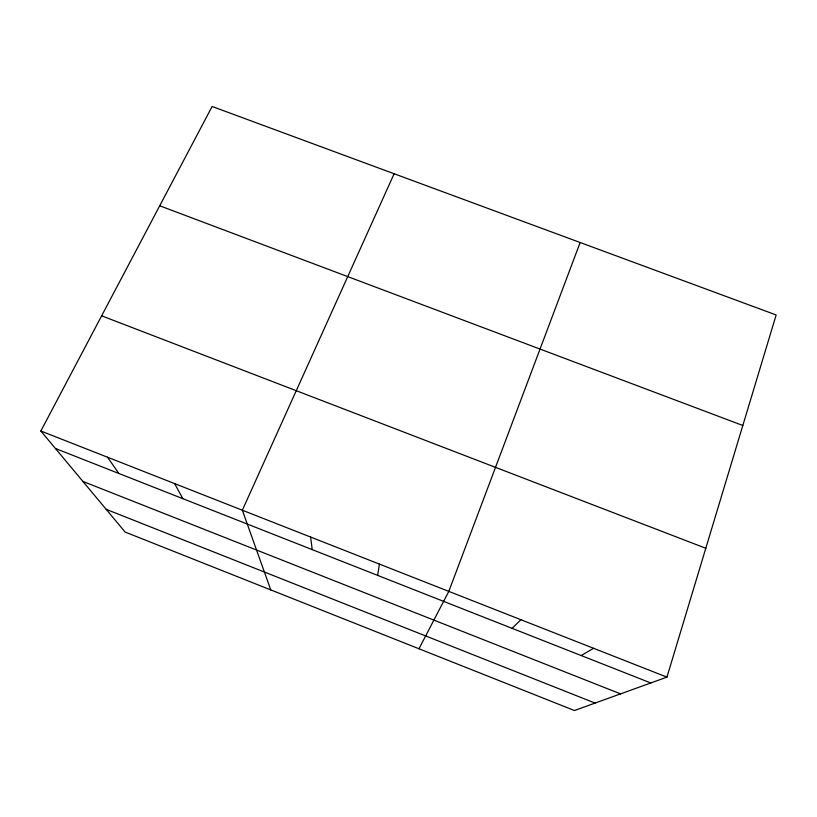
<?xml version="1.0" encoding="UTF-8"?>
<svg xmlns="http://www.w3.org/2000/svg" width="817" height="817" viewBox="0 0 817 817"><rect width="100%" height="100%" fill="white"/><g stroke="black" fill="none" stroke-linecap="round" stroke-linejoin="round"><path stroke-width="1.23" d="M377.658 575.393L379.425 564.108M666.938 677.13L776.15 314.964L212.124 106.476L40.85 431.008L125.134 532.061L574.443 710.524L666.938 677.13L40.85 431.008M580.152 242.506L448.809 591.385L418.978 648.769M394.131 173.745L242.343 510.216L270.764 589.905M512.116 628.344L520.899 619.725M581.163 655.54L593.602 648.3M159.713 205.772L742.827 425.473M101.635 315.822L705.796 548.258M55.433 448.492L650.781 682.961M82.885 481.407L620.563 693.878M106.19 509.338L595.072 703.08M107.476 457.193L118.894 473.482M174.634 483.593L182.834 498.666M310.603 537.045L312.217 549.616"/></g></svg>
